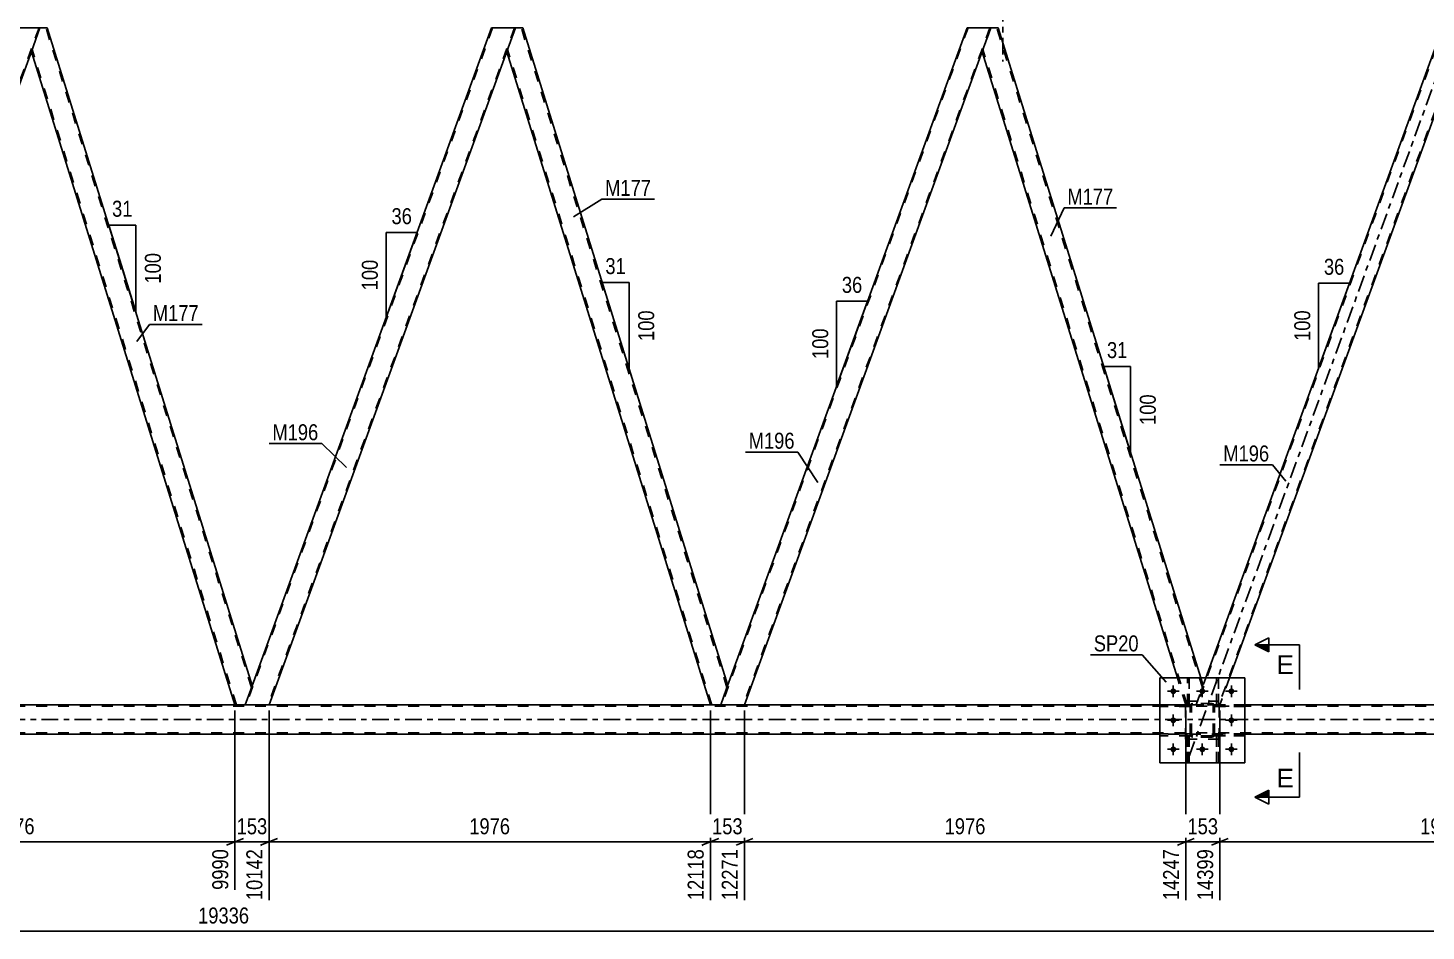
# Model space of a CAD drawing. Header units: millimetres. Extents: x 0 to 841, y 0 to 594.
# Drawn here: x 389.3 to 639.7, y 299.1 to 460.9 of the extents above; entities that cross this region are included whole.
import ezdxf

# ---------------------------------------------------------------- set-up
doc = ezdxf.new("R2010")
doc.units = ezdxf.units.MM
doc.linetypes.add('DXK_LINE_DOT2', pattern=[3.9198, 1.9599, -1.9599])
doc.linetypes.add('DXK_LINE_DOT3', pattern=[5.9187, 2.979, -0.9799, 0.9799, -0.9799])
doc.styles.add('Arial', font='ARIAL.TTF', dxfattribs={"height": 0.2})
doc.styles.add('Arial Narrow', font='ARIALN.TTF', dxfattribs={"height": 0.2})

# ---------------------------------------------------------------- blocks, each defined once
blk = doc.blocks.new('Part-814521973-3732 - 3269')
at = {"color": 7, "linetype": 'DXK_LINE_DOT3'}
blk.add_line((597.2, 330.27), (648.16, 470.28), dxfattribs=at)
at = {"color": 7, "linetype": 'DXK_LINE_DOT2'}
for p, q in [((642.78, 460.88), (598.66, 339.66)), ((646.7, 460.88), (602.58, 339.66)), ((646.87, 460.88), (645.34, 456.68)), ((598.49, 339.66), (600.25, 344.49)), ((604.5, 344.49), (602.75, 339.66)), ((602.75, 339.66), (598.49, 339.66))]:
    blk.add_line(p, q, dxfattribs=at)
at = {"color": 2, "linetype": 'Continuous'}
for p, q in [((642.61, 460.88), (600.25, 344.49)), ((646.87, 460.88), (642.61, 460.88)), ((645.34, 456.68), (604.5, 344.49))]:
    blk.add_line(p, q, dxfattribs=at)
blk = doc.blocks.new('Part-814521973-3434 - 3269')
at = {"color": 7, "linetype": 'DXK_LINE_DOT3'}
blk.add_line((563.88, 482.79), (563.88, 454.88), dxfattribs=at)
at = {"color": 2, "linetype": 'Continuous'}
for p, q in [((561.88, 472.79), (561.88, 464.88)), ((565.88, 464.88), (565.88, 472.79)), ((561.88, 464.88), (565.88, 464.88))]:
    blk.add_line(p, q, dxfattribs=at)
at = {"color": 7, "linetype": 'DXK_LINE_DOT2'}
for p, q in [((561.88, 472.79), (565.88, 472.79)), ((561.88, 472.79), (561.88, 472.79)), ((561.88, 472.79), (561.88, 472.79)), ((562.12, 472.79), (562.12, 464.88)), ((565.64, 472.79), (565.64, 464.88)), ((565.88, 472.79), (565.88, 472.79)), ((565.88, 472.79), (565.88, 472.79)), ((565.58, 464.88), (565.62, 464.88)), ((565.58, 464.88), (565.62, 464.88)), ((565.62, 464.88), (565.64, 464.88)), ((565.62, 464.88), (565.64, 464.88))]:
    blk.add_line(p, q, dxfattribs=at)
blk = doc.blocks.new('Part-814521973-3477 - 3269')
at = {"color": 7, "linetype": 'DXK_LINE_DOT2'}
for p, q in [((596.96, 339.64), (596.96, 344.49)), ((596.96, 344.49), (597.28, 344.49)), ((597.28, 344.49), (597.28, 339.64)), ((596.96, 340.24), (597.28, 340.24)), ((597.28, 339.64), (596.96, 339.64))]:
    blk.add_line(p, q, dxfattribs=at)
blk = doc.blocks.new('Part-814521973-3480 - 3269')
at = {"color": 7, "linetype": 'DXK_LINE_DOT2'}
for p, q in [((602.16, 339.64), (602.16, 344.49)), ((602.16, 344.49), (602.48, 344.49)), ((602.48, 344.49), (602.48, 339.64)), ((602.16, 340.24), (602.48, 340.24)), ((602.48, 339.64), (602.16, 339.64))]:
    blk.add_line(p, q, dxfattribs=at)
blk = doc.blocks.new('Part-814521973-3491 - 3269')
at = {"color": 7, "linetype": 'DXK_LINE_DOT2'}
for p, q in [((596.96, 329.29), (596.96, 334.12)), ((596.96, 334.12), (597.28, 334.12)), ((596.96, 333.52), (597.28, 333.52)), ((597.28, 334.12), (597.28, 329.29)), ((597.28, 329.29), (596.96, 329.29))]:
    blk.add_line(p, q, dxfattribs=at)
blk = doc.blocks.new('Part-814521973-3494 - 3269')
at = {"color": 7, "linetype": 'DXK_LINE_DOT2'}
for p, q in [((602.16, 329.29), (602.16, 334.12)), ((602.16, 334.12), (602.48, 334.12)), ((602.16, 333.52), (602.48, 333.52)), ((602.48, 334.12), (602.48, 329.29)), ((602.48, 329.29), (602.16, 329.29))]:
    blk.add_line(p, q, dxfattribs=at)
blk = doc.blocks.new('Part-814521973-3647 - 3269')
at = {"color": 7, "linetype": 'DXK_LINE_DOT2'}
for p, q in [((597.41, 339.41), (597.44, 339.59)), ((597.44, 339.59), (597.41, 339.41)), ((597.41, 334.37), (597.41, 339.41)), ((597.65, 339.41), (597.66, 339.5)), ((597.65, 334.37), (597.65, 339.41)), ((597.66, 339.5), (597.72, 339.58)), ((597.7, 339.85), (597.89, 339.89)), ((597.89, 339.89), (597.7, 339.85)), ((597.72, 339.58), (597.79, 339.63)), ((597.79, 339.63), (597.89, 339.65)), ((601.33, 339.89), (597.89, 339.89)), ((597.89, 339.65), (601.33, 339.65)), ((601.33, 339.89), (601.51, 339.85)), ((601.51, 339.85), (601.33, 339.89)), ((601.33, 339.65), (601.42, 339.63)), ((601.42, 339.63), (601.5, 339.58)), ((601.5, 339.58), (601.55, 339.5)), ((601.55, 339.5), (601.57, 339.41)), ((601.57, 334.37), (601.57, 339.41)), ((601.77, 339.59), (601.81, 339.41)), ((601.81, 339.41), (601.77, 339.59)), ((601.81, 334.37), (601.81, 339.41)), ((597.44, 334.18), (597.41, 334.37)), ((597.41, 334.37), (597.44, 334.18)), ((597.66, 334.27), (597.65, 334.37)), ((597.72, 334.2), (597.66, 334.27)), ((597.89, 333.89), (597.7, 333.92)), ((597.7, 333.92), (597.89, 333.89)), ((597.79, 334.14), (597.72, 334.2)), ((597.89, 334.13), (597.79, 334.14)), ((601.33, 334.13), (597.89, 334.13)), ((601.33, 333.89), (597.89, 333.89)), ((601.42, 334.14), (601.33, 334.13)), ((601.51, 333.92), (601.33, 333.89)), ((601.33, 333.89), (601.51, 333.92)), ((601.5, 334.2), (601.42, 334.14)), ((601.55, 334.27), (601.5, 334.2)), ((601.57, 334.37), (601.55, 334.27)), ((601.81, 334.37), (601.77, 334.18)), ((601.77, 334.18), (601.81, 334.37))]:
    blk.add_line(p, q, dxfattribs=at)
at = {"color": 7, "linetype": 'DXK_LINE_DOT3'}
blk.add_line((599.61, 336.89), (599.61, 336.89), dxfattribs=at)
at = {"color": 7, "linetype": 'DXK_LINE_DOT2'}
for centre, start, end in [((597.89, 339.41), 112.5, 157.5), ((597.89, 339.41), 112.5, 157.5), ((601.33, 339.41), 22.5, 67.5), ((601.33, 339.41), 22.5, 67.5), ((597.89, 334.37), 202.5, 247.5), ((597.89, 334.37), 202.5, 247.5), ((601.33, 334.37), 292.5, 337.5), ((601.33, 334.37), 292.5, 337.5)]:
    blk.add_arc(centre, 0.48, start, end, dxfattribs=at)
blk = doc.blocks.new('Part-814521973-3526 - 3269')
at = {"color": 7, "linetype": 'DXK_LINE_DOT2'}
for p, q in [((597.41, 339.65), (592.01, 339.65)), ((592.01, 339.33), (592.01, 339.65)), ((597.41, 339.33), (592.01, 339.33)), ((596.81, 339.33), (596.81, 339.65)), ((597.41, 339.65), (597.41, 339.33))]:
    blk.add_line(p, q, dxfattribs=at)
blk = doc.blocks.new('Part-814521973-3527 - 3269')
at = {"color": 7, "linetype": 'DXK_LINE_DOT2'}
for p, q in [((597.41, 334.45), (592.01, 334.45)), ((592.01, 334.13), (592.01, 334.45)), ((597.41, 334.13), (592.01, 334.13)), ((596.81, 334.13), (596.81, 334.45)), ((597.41, 334.45), (597.41, 334.13))]:
    blk.add_line(p, q, dxfattribs=at)
blk = doc.blocks.new('Part-814521973-3531 - 3269')
at = {"color": 7, "linetype": 'DXK_LINE_DOT2'}
for p, q in [((602.61, 340.29), (596.61, 340.29)), ((596.61, 333.49), (596.61, 340.29)), ((602.61, 333.49), (602.61, 340.29)), ((602.61, 333.49), (596.61, 333.49))]:
    blk.add_line(p, q, dxfattribs=at)
blk = doc.blocks.new('Part-814521973-3659 - 3269')
at = {"color": 7, "linetype": 'DXK_LINE_DOT2'}
for p, q in [((557.65, 460.88), (513.53, 339.66)), ((561.56, 460.88), (517.44, 339.66)), ((561.73, 460.88), (560.2, 456.68)), ((514.6, 343.08), (513.36, 339.66)), ((517.61, 339.66), (513.36, 339.66))]:
    blk.add_line(p, q, dxfattribs=at)
at = {"color": 2, "linetype": 'Continuous'}
for p, q in [((557.48, 460.88), (514.6, 343.08)), ((561.73, 460.88), (557.48, 460.88)), ((560.2, 456.68), (517.61, 339.66))]:
    blk.add_line(p, q, dxfattribs=at)
blk = doc.blocks.new('Part-814521973-3695 - 3269')
at = {"color": 7, "linetype": 'DXK_LINE_DOT2'}
for p, q in [((601.81, 334.13), (601.81, 334.45)), ((601.81, 334.45), (607.21, 334.45)), ((607.21, 334.13), (601.81, 334.13)), ((602.41, 334.13), (602.41, 334.45)), ((607.21, 334.45), (607.21, 334.13))]:
    blk.add_line(p, q, dxfattribs=at)
blk = doc.blocks.new('Part-814521973-3562 - 3269')
at = {"color": 2, "linetype": 'Continuous'}
for p, q in [((561.73, 460.88), (560.21, 456.69)), ((563.05, 460.88), (561.73, 460.88)), ((599.33, 344.49), (563.05, 460.88)), ((595.14, 344.49), (560.19, 456.63)), ((560.21, 456.69), (560.2, 456.68))]:
    blk.add_line(p, q, dxfattribs=at)
at = {"color": 7, "linetype": 'DXK_LINE_DOT2'}
for p, q in [((599.62, 342.76), (562.8, 460.88)), ((560.21, 456.69), (560.19, 456.63)), ((596.9, 339.66), (560.32, 457)), ((596.64, 339.66), (595.14, 344.49)), ((598.49, 339.66), (599.75, 343.13)), ((599.75, 343.13), (599.33, 344.49)), ((596.64, 339.66), (598.49, 339.66))]:
    blk.add_line(p, q, dxfattribs=at)
blk = doc.blocks.new('Part-814521973-3649 - 3269')
at = {"color": 7, "linetype": 'DXK_LINE_DOT2'}
for p, q in [((592.01, 344.49), (607.21, 344.49)), ((592.01, 344.49), (592.01, 329.29)), ((607.21, 344.49), (607.21, 329.29)), ((592.01, 329.29), (607.21, 329.29))]:
    blk.add_line(p, q, dxfattribs=at)
blk = doc.blocks.new('Part-814521973-3574 - 3269')
at = {"color": 7, "linetype": 'DXK_LINE_DOT2'}
for p, q in [((602.48, 334.12), (602.16, 334.12)), ((602.16, 334.12), (602.16, 329.29)), ((602.16, 333.52), (602.48, 333.52)), ((602.48, 329.29), (602.48, 334.12)), ((602.16, 329.29), (602.48, 329.29))]:
    blk.add_line(p, q, dxfattribs=at)
blk = doc.blocks.new('Part-814521973-3575 - 3269')
at = {"color": 7, "linetype": 'DXK_LINE_DOT2'}
for p, q in [((607.21, 339.65), (601.81, 339.65)), ((601.81, 339.65), (601.81, 339.33)), ((601.81, 339.33), (607.21, 339.33)), ((602.41, 339.33), (602.41, 339.65)), ((607.21, 339.33), (607.21, 339.65))]:
    blk.add_line(p, q, dxfattribs=at)
blk = doc.blocks.new('Part-814521973-3576 - 3269')
at = {"color": 7, "linetype": 'DXK_LINE_DOT2'}
for p, q in [((607.21, 334.45), (601.81, 334.45)), ((601.81, 334.45), (601.81, 334.13)), ((601.81, 334.13), (607.21, 334.13)), ((602.41, 334.13), (602.41, 334.45)), ((607.21, 334.13), (607.21, 334.45))]:
    blk.add_line(p, q, dxfattribs=at)
blk = doc.blocks.new('Part-814521973-3626 - 3269')
at = {"color": 7, "linetype": 'DXK_LINE_DOT2'}
for p, q in [((601.81, 339.33), (601.81, 339.65)), ((601.81, 339.65), (607.21, 339.65)), ((607.21, 339.33), (601.81, 339.33)), ((602.41, 339.33), (602.41, 339.65)), ((607.21, 339.65), (607.21, 339.33))]:
    blk.add_line(p, q, dxfattribs=at)
blk = doc.blocks.new('Part-814521973-3631 - 3269')
at = {"color": 7, "linetype": 'DXK_LINE_DOT2'}
for p, q in [((472.51, 460.88), (428.39, 339.66)), ((476.43, 460.88), (432.31, 339.66)), ((476.6, 460.88), (475.07, 456.68)), ((429.47, 343.08), (428.22, 339.66)), ((432.48, 339.66), (428.22, 339.66))]:
    blk.add_line(p, q, dxfattribs=at)
at = {"color": 2, "linetype": 'Continuous'}
for p, q in [((472.34, 460.88), (429.47, 343.08)), ((476.6, 460.88), (472.34, 460.88)), ((475.07, 456.68), (432.48, 339.66))]:
    blk.add_line(p, q, dxfattribs=at)
blk = doc.blocks.new('Part-814521973-3636 - 3269')
at = {"color": 2, "linetype": 'Continuous'}
for p, q in [((476.6, 460.88), (475.07, 456.69)), ((477.92, 460.88), (476.6, 460.88)), ((514.62, 343.13), (477.92, 460.88)), ((511.51, 339.66), (475.05, 456.63)), ((475.07, 456.69), (475.07, 456.68)), ((514.6, 343.08), (514.35, 342.39)), ((514.6, 343.08), (514.6, 343.08)), ((514.35, 342.39), (513.36, 339.66))]:
    blk.add_line(p, q, dxfattribs=at)
at = {"color": 7, "linetype": 'DXK_LINE_DOT2'}
for p, q in [((514.48, 342.76), (477.66, 460.88)), ((475.07, 456.69), (475.05, 456.63)), ((511.76, 339.66), (475.19, 457)), ((514.62, 343.13), (514.6, 343.08)), ((514.35, 342.39), (514.54, 342.91)), ((513.36, 339.66), (511.51, 339.66))]:
    blk.add_line(p, q, dxfattribs=at)
blk = doc.blocks.new('Part-814521973-3640 - 3269')
at = {"color": 2, "linetype": 'Continuous'}
for p, q in [((602.16, 344.49), (602.16, 344.49)), ((602.48, 344.49), (602.16, 344.49)), ((602.48, 344.49), (602.48, 344.49))]:
    blk.add_line(p, q, dxfattribs=at)
at = {"color": 7, "linetype": 'DXK_LINE_DOT2'}
for p, q in [((602.16, 339.64), (602.16, 344.49)), ((602.48, 339.64), (602.48, 344.49)), ((602.16, 340.24), (602.48, 340.24)), ((602.48, 339.64), (602.16, 339.64))]:
    blk.add_line(p, q, dxfattribs=at)
blk = doc.blocks.new('Part-814521973-3643 - 3269')
at = {"color": 2, "linetype": 'Continuous'}
for p, q in [((596.96, 344.49), (596.96, 344.49)), ((597.28, 344.49), (596.96, 344.49)), ((597.28, 344.49), (597.28, 344.49))]:
    blk.add_line(p, q, dxfattribs=at)
at = {"color": 7, "linetype": 'DXK_LINE_DOT2'}
for p, q in [((596.96, 339.64), (596.96, 344.49)), ((597.28, 339.64), (597.28, 344.49)), ((596.96, 340.24), (597.28, 340.24)), ((597.28, 339.64), (596.96, 339.64))]:
    blk.add_line(p, q, dxfattribs=at)
blk = doc.blocks.new('Part-814521973-3654 - 3269')
at = {"color": 2, "linetype": 'Continuous'}
for p, q in [((607.21, 344.49), (592.01, 344.49)), ((592.01, 344.49), (592.01, 329.29)), ((607.21, 344.49), (607.21, 329.29)), ((607.21, 329.29), (592.01, 329.29))]:
    blk.add_line(p, q, dxfattribs=at)
blk = doc.blocks.new('Part-814521973-3660 - 3269')
at = {"color": 7, "linetype": 'DXK_LINE_DOT2'}
for p, q in [((597.41, 334.45), (592.01, 334.45)), ((592.01, 334.45), (592.01, 334.13)), ((597.41, 334.13), (592.01, 334.13)), ((596.81, 334.13), (596.81, 334.45)), ((597.41, 334.13), (597.41, 334.45))]:
    blk.add_line(p, q, dxfattribs=at)
blk = doc.blocks.new('Part-814521973-3697 - 3269')
at = {"color": 7, "linetype": 'DXK_LINE_DOT2'}
for p, q in [((597.41, 339.41), (597.44, 339.59)), ((597.44, 339.59), (597.41, 339.41)), ((597.41, 334.37), (597.41, 339.41)), ((597.65, 339.41), (597.66, 339.5)), ((597.65, 334.37), (597.65, 339.41)), ((597.66, 339.5), (597.72, 339.58)), ((597.7, 339.85), (597.89, 339.89)), ((597.89, 339.89), (597.7, 339.85)), ((597.72, 339.58), (597.79, 339.63)), ((597.79, 339.63), (597.89, 339.65)), ((601.33, 339.89), (597.89, 339.89)), ((597.89, 339.65), (601.33, 339.65)), ((601.33, 339.89), (601.51, 339.85)), ((601.51, 339.85), (601.33, 339.89)), ((601.33, 339.65), (601.42, 339.63)), ((601.42, 339.63), (601.5, 339.58)), ((601.5, 339.58), (601.55, 339.5)), ((601.55, 339.5), (601.57, 339.41)), ((601.57, 334.37), (601.57, 339.41)), ((601.77, 339.59), (601.81, 339.41)), ((601.81, 339.41), (601.77, 339.59)), ((601.81, 334.37), (601.81, 339.41)), ((597.44, 334.18), (597.41, 334.37)), ((597.41, 334.37), (597.44, 334.18)), ((597.66, 334.27), (597.65, 334.37)), ((597.72, 334.2), (597.66, 334.27)), ((597.89, 333.89), (597.7, 333.92)), ((597.7, 333.92), (597.89, 333.89)), ((597.79, 334.14), (597.72, 334.2)), ((597.89, 334.13), (597.79, 334.14)), ((601.33, 334.13), (597.89, 334.13)), ((601.33, 333.89), (597.89, 333.89)), ((601.42, 334.14), (601.33, 334.13)), ((601.51, 333.92), (601.33, 333.89)), ((601.33, 333.89), (601.51, 333.92)), ((601.5, 334.2), (601.42, 334.14)), ((601.55, 334.27), (601.5, 334.2)), ((601.57, 334.37), (601.55, 334.27)), ((601.81, 334.37), (601.77, 334.18)), ((601.77, 334.18), (601.81, 334.37))]:
    blk.add_line(p, q, dxfattribs=at)
at = {"color": 7, "linetype": 'DXK_LINE_DOT3'}
blk.add_line((599.61, 336.89), (599.61, 336.89), dxfattribs=at)
at = {"color": 7, "linetype": 'DXK_LINE_DOT2'}
for centre, start, end in [((597.89, 339.41), 112.5, 157.5), ((597.89, 339.41), 112.5, 157.5), ((601.33, 339.41), 22.5, 67.5), ((601.33, 339.41), 22.5, 67.5), ((597.89, 334.37), 202.5, 247.5), ((597.89, 334.37), 202.5, 247.5), ((601.33, 334.37), 292.5, 337.5), ((601.33, 334.37), 292.5, 337.5)]:
    blk.add_arc(centre, 0.48, start, end, dxfattribs=at)
blk = doc.blocks.new('Part-814521973-3698 - 3269')
at = {"color": 7, "linetype": 'DXK_LINE_DOT2'}
for p, q in [((602.61, 340.29), (596.61, 340.29)), ((596.61, 333.49), (596.61, 340.29)), ((602.61, 333.49), (602.61, 340.29)), ((602.61, 333.49), (596.61, 333.49))]:
    blk.add_line(p, q, dxfattribs=at)
blk = doc.blocks.new('Part-814521973-3705 - 3269')
at = {"color": 7, "linetype": 'DXK_LINE_DOT2'}
for p, q in [((597.28, 334.12), (596.96, 334.12)), ((596.96, 334.12), (596.96, 329.29)), ((596.96, 333.52), (597.28, 333.52)), ((597.28, 329.29), (597.28, 334.12)), ((596.96, 329.29), (597.28, 329.29))]:
    blk.add_line(p, q, dxfattribs=at)
blk = doc.blocks.new('Bolt-814521973-3713 - 3269')
at = {"color": 1, "linetype": 'Continuous'}
for p, q in [((594.41, 343.13), (594.41, 342.43)), ((599.61, 343.13), (599.61, 342.43)), ((604.81, 343.13), (604.81, 342.43)), ((593.37, 342.09), (594.06, 342.09)), ((594.41, 341.05), (594.41, 341.74)), ((595.45, 342.09), (594.75, 342.09)), ((598.57, 342.09), (599.26, 342.09)), ((599.61, 341.05), (599.61, 341.74)), ((600.65, 342.09), (599.95, 342.09)), ((603.77, 342.09), (604.46, 342.09)), ((604.81, 341.05), (604.81, 341.74)), ((605.85, 342.09), (605.15, 342.09)), ((593.37, 336.89), (594.06, 336.89)), ((594.41, 337.93), (594.41, 337.23)), ((594.41, 335.85), (594.41, 336.54)), ((595.45, 336.89), (594.75, 336.89)), ((603.77, 336.89), (604.46, 336.89)), ((604.81, 337.93), (604.81, 337.23)), ((604.81, 335.85), (604.81, 336.54)), ((605.85, 336.89), (605.15, 336.89)), ((593.37, 331.69), (594.06, 331.69)), ((594.41, 332.73), (594.41, 332.03)), ((594.41, 330.65), (594.41, 331.34)), ((595.45, 331.69), (594.75, 331.69)), ((598.57, 331.69), (599.26, 331.69)), ((599.61, 332.73), (599.61, 332.03)), ((599.61, 330.65), (599.61, 331.34)), ((600.65, 331.69), (599.95, 331.69)), ((603.77, 331.69), (604.46, 331.69)), ((604.81, 332.73), (604.81, 332.03)), ((604.81, 330.65), (604.81, 331.34)), ((605.85, 331.69), (605.15, 331.69))]:
    blk.add_line(p, q, dxfattribs=at)
blk = doc.blocks.new('Bolt-814521973-3714 - 3269')
at = {"linetype": 'Continuous'}
for points in [[(594.93, 342.09, -1), (593.89, 342.09, -1)], [(600.13, 342.09, -1), (599.09, 342.09, -1)], [(605.33, 342.09, -1), (604.29, 342.09, -1)], [(594.93, 336.89, -1), (593.89, 336.89, -1)], [(605.33, 336.89, -1), (604.29, 336.89, -1)], [(594.93, 331.69, -1), (593.89, 331.69, -1)], [(600.13, 331.69, -1), (599.09, 331.69, -1)], [(605.33, 331.69, -1), (604.29, 331.69, -1)]]:
    blk.add_hatch(color=1, dxfattribs=at).paths.add_polyline_path(points)
at = {"color": 1, "linetype": 'Continuous'}
for p, q in [((594.41, 343.13), (594.41, 341.05)), ((599.61, 343.13), (599.61, 341.05)), ((604.81, 343.13), (604.81, 341.05)), ((595.45, 342.09), (593.37, 342.09)), ((600.65, 342.09), (598.57, 342.09)), ((605.85, 342.09), (603.77, 342.09)), ((595.45, 336.89), (593.37, 336.89)), ((594.41, 337.93), (594.41, 335.85)), ((605.85, 336.89), (603.77, 336.89)), ((604.81, 337.93), (604.81, 335.85)), ((595.45, 331.69), (593.37, 331.69)), ((594.41, 332.73), (594.41, 330.65)), ((600.65, 331.69), (598.57, 331.69)), ((599.61, 332.73), (599.61, 330.65)), ((605.85, 331.69), (603.77, 331.69)), ((604.81, 332.73), (604.81, 330.65))]:
    blk.add_line(p, q, dxfattribs=at)
blk = doc.blocks.new('Part-814521973-3737 - 3269')
at = {"color": 2, "linetype": 'Continuous'}
for p, q in [((391.46, 460.88), (389.94, 456.69)), ((392.78, 460.88), (391.46, 460.88)), ((429.48, 343.13), (392.78, 460.88)), ((426.38, 339.66), (389.92, 456.63)), ((389.94, 456.69), (389.93, 456.68)), ((429.46, 343.08), (429.21, 342.39)), ((429.47, 343.08), (429.46, 343.08)), ((429.21, 342.39), (428.22, 339.66))]:
    blk.add_line(p, q, dxfattribs=at)
at = {"color": 7, "linetype": 'DXK_LINE_DOT2'}
for p, q in [((429.35, 342.76), (392.53, 460.88)), ((389.94, 456.69), (389.92, 456.63)), ((426.63, 339.66), (390.05, 457)), ((429.48, 343.13), (429.47, 343.08)), ((429.21, 342.39), (429.4, 342.91)), ((428.22, 339.66), (426.38, 339.66))]:
    blk.add_line(p, q, dxfattribs=at)
blk = doc.blocks.new('Part-814521973-3742 - 3269')
at = {"color": 7, "linetype": 'DXK_LINE_DOT2'}
for p, q in [((387.38, 460.88), (343.26, 339.66)), ((391.29, 460.88), (347.17, 339.66)), ((391.46, 460.88), (389.93, 456.68)), ((343.09, 339.66), (344.84, 344.49)), ((349.1, 344.49), (347.34, 339.66)), ((347.34, 339.66), (343.09, 339.66))]:
    blk.add_line(p, q, dxfattribs=at)
at = {"color": 2, "linetype": 'Continuous'}
for p, q in [((387.21, 460.88), (344.84, 344.49)), ((391.46, 460.88), (387.21, 460.88)), ((389.93, 456.68), (349.1, 344.49))]:
    blk.add_line(p, q, dxfattribs=at)
blk = doc.blocks.new('Part-814521973-3747 - 3269')
at = {"color": 7, "linetype": 'DXK_LINE_DOT2'}
for p, q in [((741.6, 339.42), (66.22, 339.42)), ((607.21, 339.66), (592.01, 339.66)), ((741.6, 334.62), (66.22, 334.62)), ((607.21, 334.38), (592.01, 334.38))]:
    blk.add_line(p, q, dxfattribs=at)
at = {"color": 2, "linetype": 'Continuous'}
for p, q in [((592.01, 339.66), (351.8, 339.66)), ((741.6, 339.66), (607.21, 339.66)), ((592.01, 334.38), (351.8, 334.38)), ((741.6, 334.38), (607.21, 334.38))]:
    blk.add_line(p, q, dxfattribs=at)
at = {"color": 7, "linetype": 'DXK_LINE_DOT3'}
blk.add_line((66.22, 337.02), (741.6, 337.02), dxfattribs=at)
blk = doc.blocks.new('Part-814521973-3748 - 3269')
at = {"color": 7, "linetype": 'DXK_LINE_DOT2'}
for p, q in [((597.41, 339.65), (592.01, 339.65)), ((592.01, 339.65), (592.01, 339.33)), ((597.41, 339.33), (592.01, 339.33)), ((596.81, 339.33), (596.81, 339.65)), ((597.41, 339.33), (597.41, 339.65))]:
    blk.add_line(p, q, dxfattribs=at)
blk = doc.blocks.new('StraightDimension-814521973-4502 - 3269')
at = {"color": 7, "linetype": 'Continuous'}
for p, q in [((602.75, 338.66), (602.75, 304.68)), ((681.78, 338.66), (681.78, 304.68)), ((604.25, 315.72), (601.25, 314.52)), ((680.28, 314.52), (683.28, 315.72)), ((602.75, 315.12), (681.78, 315.12))]:
    blk.add_line(p, q, dxfattribs=at)
at = {"color": 0}
blk.add_wipeout([(646.52, 315.87), (646.52, 320.07), (638.01, 320.07), (638.01, 315.87)], dxfattribs=at)
at = {"color": 0, "linetype": 'Continuous'}
blk.add_wipeout([(681.18, 314.42), (676.98, 314.42), (676.98, 304.08), (681.18, 304.08)], dxfattribs=at)
at = {"color": 3, "style": 'Arial Narrow'}
blk.add_text('1976', height=2.863, dxfattribs=at).set_placement((638.61, 316.47))
at = {"color": 3, "linetype": 'Continuous', "style": 'Arial Narrow'}
blk.add_text('16375', height=2.863, rotation=90.0002, dxfattribs=at).set_placement((680.58, 304.68))
blk = doc.blocks.new('StraightDimension-814521973-4464 - 3269')
at = {"color": 7, "linetype": 'Continuous'}
for p, q in [((517.61, 338.66), (517.61, 304.68)), ((596.64, 338.66), (596.64, 304.68)), ((519.11, 315.72), (516.11, 314.52)), ((595.14, 314.52), (598.14, 315.72)), ((517.61, 315.12), (596.64, 315.12))]:
    blk.add_line(p, q, dxfattribs=at)
at = {"color": 0}
blk.add_wipeout([(561.38, 315.87), (561.38, 320.07), (552.87, 320.07), (552.87, 315.87)], dxfattribs=at)
at = {"color": 0, "linetype": 'Continuous'}
blk.add_wipeout([(596.04, 314.42), (591.84, 314.42), (591.84, 304.08), (596.04, 304.08)], dxfattribs=at)
at = {"color": 3, "style": 'Arial Narrow'}
blk.add_text('1976', height=2.863, dxfattribs=at).set_placement((553.47, 316.47))
at = {"color": 3, "linetype": 'Continuous', "style": 'Arial Narrow'}
blk.add_text('14247', height=2.863, rotation=90.0002, dxfattribs=at).set_placement((595.44, 304.68))
blk = doc.blocks.new('StraightDimension-814521973-4407 - 3269')
at = {"color": 7, "linetype": 'Continuous'}
for p, q in [((426.38, 338.66), (426.38, 306.51)), ((432.48, 338.66), (432.48, 304.68)), ((424.88, 314.52), (427.88, 315.72)), ((433.98, 315.72), (430.98, 314.52)), ((426.38, 315.12), (432.48, 315.12))]:
    blk.add_line(p, q, dxfattribs=at)
at = {"color": 0}
blk.add_wipeout([(432.77, 315.87), (432.77, 320.07), (426.08, 320.07), (426.08, 315.87)], dxfattribs=at)
at = {"color": 0, "linetype": 'Continuous'}
blk.add_wipeout([(431.88, 314.42), (427.68, 314.42), (427.68, 304.08), (431.88, 304.08)], dxfattribs=at)
at = {"color": 3, "style": 'Arial Narrow'}
blk.add_text('153', height=2.863, dxfattribs=at).set_placement((426.68, 316.47))
at = {"color": 3, "linetype": 'Continuous', "style": 'Arial Narrow'}
blk.add_text('10142', height=2.863, rotation=90.0002, dxfattribs=at).set_placement((431.28, 304.68))
blk = doc.blocks.new('StraightDimension-814521973-4563 - 3269')
at = {"color": 7, "linetype": 'Continuous'}
blk.add_line((55.36, 299.14), (793.33, 299.14), dxfattribs=at)
at = {"color": 0}
blk.add_wipeout([(429.52, 299.89), (429.52, 304.09), (419.18, 304.09), (419.18, 299.89)], dxfattribs=at)
at = {"color": 3, "style": 'Arial Narrow'}
blk.add_text('19336', height=2.863, dxfattribs=at).set_placement((419.78, 300.49))
blk = doc.blocks.new('AngleDimension-814521973-3783 - 3269')
at = {"color": 7, "linetype": 'Continuous'}
for p, q in [((620.44, 415.18), (625.98, 415.18)), ((620.44, 399.96), (625.98, 415.18)), ((620.44, 399.96), (620.44, 415.18)), ((622.28, 405.03), (625.98, 415.18))]:
    blk.add_line(p, q, dxfattribs=at)
at = {"color": 0}
for points in [[(625.63, 416.08), (625.63, 420.28), (620.78, 420.28), (620.78, 416.08)], [(619.54, 410.91), (615.34, 410.91), (615.34, 404.23), (619.54, 404.23)]]:
    blk.add_wipeout(points, dxfattribs=at)
at = {"color": 3, "style": 'Arial Narrow'}
blk.add_text('36', height=2.863, dxfattribs=at).set_placement((621.38, 416.68))
blk.add_text('100', height=2.863, rotation=90.0002, dxfattribs=at).set_placement((618.94, 404.83))
blk = doc.blocks.new('AngleDimension-814521973-3797 - 3269')
at = {"color": 7, "linetype": 'Continuous'}
for p, q in [((584.2, 393.02), (581.95, 400.26)), ((586.77, 400.26), (581.95, 400.26)), ((586.77, 384.79), (581.95, 400.26)), ((586.77, 384.79), (586.77, 400.26))]:
    blk.add_line(p, q, dxfattribs=at)
at = {"color": 0}
for points in [[(586.79, 401.16), (586.79, 405.36), (581.93, 405.36), (581.93, 401.16)], [(591.87, 395.86), (587.67, 395.86), (587.67, 389.18), (591.87, 389.18)]]:
    blk.add_wipeout(points, dxfattribs=at)
at = {"color": 3, "style": 'Arial Narrow'}
blk.add_text('31', height=2.863, dxfattribs=at).set_placement((582.53, 401.76))
blk.add_text('100', height=2.863, rotation=90.0002, dxfattribs=at).set_placement((591.27, 389.78))
blk = doc.blocks.new('AngleDimension-814521973-3811 - 3269')
at = {"color": 7, "linetype": 'Continuous'}
for p, q in [((534.12, 411.94), (539.66, 411.94)), ((534.12, 396.72), (539.66, 411.94)), ((534.12, 396.72), (534.12, 411.94)), ((536.7, 403.8), (539.66, 411.94))]:
    blk.add_line(p, q, dxfattribs=at)
at = {"color": 0}
for points in [[(539.32, 412.84), (539.32, 417.04), (534.46, 417.04), (534.46, 412.84)], [(533.22, 407.67), (529.02, 407.67), (529.02, 400.99), (533.22, 400.99)]]:
    blk.add_wipeout(points, dxfattribs=at)
at = {"color": 3, "style": 'Arial Narrow'}
blk.add_text('36', height=2.863, dxfattribs=at).set_placement((535.06, 413.44))
blk.add_text('100', height=2.863, rotation=90.0002, dxfattribs=at).set_placement((532.62, 401.59))
blk = doc.blocks.new('AngleDimension-814521973-3825 - 3269')
at = {"color": 7, "linetype": 'Continuous'}
for p, q in [((496.95, 415.3), (492.12, 415.3)), ((496.95, 399.83), (492.12, 415.3)), ((496.95, 399.83), (496.95, 415.3)), ((498.86, 393.7), (496.95, 399.83))]:
    blk.add_line(p, q, dxfattribs=at)
at = {"color": 0}
for points in [[(496.96, 416.2), (496.96, 420.4), (492.11, 420.4), (492.11, 416.2)], [(502.05, 410.91), (497.85, 410.91), (497.85, 404.22), (502.05, 404.22)]]:
    blk.add_wipeout(points, dxfattribs=at)
at = {"color": 3, "style": 'Arial Narrow'}
blk.add_text('31', height=2.863, dxfattribs=at).set_placement((492.71, 416.8))
blk.add_text('100', height=2.863, rotation=90.0002, dxfattribs=at).set_placement((501.45, 404.82))
blk = doc.blocks.new('AngleDimension-814521973-3839 - 3269')
at = {"color": 7, "linetype": 'Continuous'}
for p, q in [((453.46, 424.24), (459.01, 424.24)), ((453.46, 409.02), (459.01, 424.24)), ((453.46, 409.02), (453.46, 424.24)), ((453.81, 409.97), (459.01, 424.24))]:
    blk.add_line(p, q, dxfattribs=at)
at = {"color": 0}
for points in [[(458.66, 425.14), (458.66, 429.34), (453.81, 429.34), (453.81, 425.14)], [(452.56, 419.97), (448.36, 419.97), (448.36, 413.29), (452.56, 413.29)]]:
    blk.add_wipeout(points, dxfattribs=at)
at = {"color": 3, "style": 'Arial Narrow'}
blk.add_text('36', height=2.863, dxfattribs=at).set_placement((454.41, 425.74))
blk.add_text('100', height=2.863, rotation=90.0002, dxfattribs=at).set_placement((451.96, 413.89))
blk = doc.blocks.new('AngleDimension-814521973-3853 - 3269')
at = {"color": 7, "linetype": 'Continuous'}
for p, q in [((406.64, 416.41), (403.79, 425.58)), ((408.61, 425.58), (403.79, 425.58)), ((408.61, 410.11), (403.79, 425.58)), ((408.61, 410.11), (408.61, 425.58))]:
    blk.add_line(p, q, dxfattribs=at)
at = {"color": 0}
for points in [[(408.62, 426.48), (408.62, 430.68), (403.77, 430.68), (403.77, 426.48)], [(413.71, 421.19), (409.51, 421.19), (409.51, 414.5), (413.71, 414.5)]]:
    blk.add_wipeout(points, dxfattribs=at)
at = {"color": 3, "style": 'Arial Narrow'}
blk.add_text('31', height=2.863, dxfattribs=at).set_placement((404.37, 427.08))
blk.add_text('100', height=2.863, rotation=90.0002, dxfattribs=at).set_placement((413.11, 415.1))
blk = doc.blocks.new('StraightDimension-814521973-4388 - 3269')
at = {"color": 7, "linetype": 'Continuous'}
for p, q in [((347.34, 338.66), (347.34, 306.51)), ((426.38, 338.66), (426.38, 306.51)), ((348.84, 315.72), (345.84, 314.52)), ((424.88, 314.52), (427.88, 315.72)), ((347.34, 315.12), (426.38, 315.12))]:
    blk.add_line(p, q, dxfattribs=at)
at = {"color": 0}
blk.add_wipeout([(391.12, 315.87), (391.12, 320.07), (382.6, 320.07), (382.6, 315.87)], dxfattribs=at)
at = {"color": 0, "linetype": 'Continuous'}
blk.add_wipeout([(425.78, 314.42), (421.58, 314.42), (421.58, 305.91), (425.78, 305.91)], dxfattribs=at)
at = {"color": 3, "style": 'Arial Narrow'}
blk.add_text('1976', height=2.863, dxfattribs=at).set_placement((383.2, 316.47))
at = {"color": 3, "linetype": 'Continuous', "style": 'Arial Narrow'}
blk.add_text('9990', height=2.863, rotation=90.0002, dxfattribs=at).set_placement((425.18, 306.51))
blk = doc.blocks.new('StraightDimension-814521973-4426 - 3269')
at = {"color": 7, "linetype": 'Continuous'}
for p, q in [((432.48, 338.66), (432.48, 304.68)), ((511.51, 338.66), (511.51, 304.68)), ((433.98, 315.72), (430.98, 314.52)), ((510.01, 314.52), (513.01, 315.72)), ((432.48, 315.12), (511.51, 315.12))]:
    blk.add_line(p, q, dxfattribs=at)
at = {"color": 0}
blk.add_wipeout([(476.25, 315.87), (476.25, 320.07), (467.74, 320.07), (467.74, 315.87)], dxfattribs=at)
at = {"color": 0, "linetype": 'Continuous'}
blk.add_wipeout([(510.91, 314.42), (506.71, 314.42), (506.71, 304.08), (510.91, 304.08)], dxfattribs=at)
at = {"color": 3, "style": 'Arial Narrow'}
blk.add_text('1976', height=2.863, dxfattribs=at).set_placement((468.34, 316.47))
at = {"color": 3, "linetype": 'Continuous', "style": 'Arial Narrow'}
blk.add_text('12118', height=2.863, rotation=90.0002, dxfattribs=at).set_placement((510.31, 304.68))
blk = doc.blocks.new('StraightDimension-814521973-4445 - 3269')
at = {"color": 7, "linetype": 'Continuous'}
for p, q in [((511.51, 338.66), (511.51, 304.68)), ((517.61, 338.66), (517.61, 304.68)), ((510.01, 314.52), (513.01, 315.72)), ((519.11, 315.72), (516.11, 314.52)), ((511.51, 315.12), (517.61, 315.12))]:
    blk.add_line(p, q, dxfattribs=at)
at = {"color": 0}
blk.add_wipeout([(517.9, 315.87), (517.9, 320.07), (511.22, 320.07), (511.22, 315.87)], dxfattribs=at)
at = {"color": 0, "linetype": 'Continuous'}
blk.add_wipeout([(517.01, 314.42), (512.81, 314.42), (512.81, 304.08), (517.01, 304.08)], dxfattribs=at)
at = {"color": 3, "style": 'Arial Narrow'}
blk.add_text('153', height=2.863, dxfattribs=at).set_placement((511.82, 316.47))
at = {"color": 3, "linetype": 'Continuous', "style": 'Arial Narrow'}
blk.add_text('12271', height=2.863, rotation=90.0002, dxfattribs=at).set_placement((516.41, 304.68))
blk = doc.blocks.new('StraightDimension-814521973-4483 - 3269')
at = {"color": 7, "linetype": 'Continuous'}
for p, q in [((596.64, 338.66), (596.64, 304.68)), ((602.75, 338.66), (602.75, 304.68)), ((595.14, 314.52), (598.14, 315.72)), ((604.25, 315.72), (601.25, 314.52)), ((596.64, 315.12), (602.75, 315.12))]:
    blk.add_line(p, q, dxfattribs=at)
at = {"color": 0}
blk.add_wipeout([(603.04, 315.87), (603.04, 320.07), (596.35, 320.07), (596.35, 315.87)], dxfattribs=at)
at = {"color": 0, "linetype": 'Continuous'}
blk.add_wipeout([(602.15, 314.42), (597.95, 314.42), (597.95, 304.08), (602.15, 304.08)], dxfattribs=at)
at = {"color": 3, "style": 'Arial Narrow'}
blk.add_text('153', height=2.863, dxfattribs=at).set_placement((596.95, 316.47))
at = {"color": 3, "linetype": 'Continuous', "style": 'Arial Narrow'}
blk.add_text('14399', height=2.863, rotation=90.0002, dxfattribs=at).set_placement((601.55, 304.68))
blk = doc.blocks.new('SectionMark-814521973-4887 - 3269')
at = {"linetype": 'Continuous'}
for points in [[(611.51, 350.42), (611.51, 349.17), (609.01, 350.42)], [(611.51, 324.36), (611.51, 323.11), (609.01, 323.11)]]:
    blk.add_hatch(color=6, dxfattribs=at).paths.add_polyline_path(points)
at = {"color": 6, "linetype": 'Continuous'}
for p, q in [((609.01, 350.42), (611.51, 351.67)), ((611.51, 349.17), (611.51, 351.67)), ((617.01, 350.42), (609.01, 350.42)), ((609.01, 350.42), (611.51, 349.17)), ((609.01, 323.11), (611.51, 324.36)), ((617.01, 323.11), (609.01, 323.11)), ((611.51, 321.86), (609.01, 323.11)), ((611.51, 324.36), (611.51, 321.86))]:
    blk.add_line(p, q, dxfattribs=at)
at = {"color": 0, "linetype": 'Continuous'}
for points in [[(616.01, 345.17), (616.01, 348.67), (612.9, 348.67), (612.9, 345.17)], [(616.01, 324.86), (616.01, 328.36), (612.9, 328.36), (612.9, 324.86)]]:
    blk.add_wipeout(points, dxfattribs=at)
at = {"color": 6, "linetype": 'Continuous'}
for p, q in [((617.01, 350.42), (617.01, 342.42)), ((617.01, 323.11), (617.01, 331.11))]:
    blk.add_line(p, q, dxfattribs=at)
at = {"color": 3, "linetype": 'Continuous', "style": 'Arial'}
for p in [(612.9, 345.17), (612.9, 324.86)]:
    blk.add_text('E', height=3.34, dxfattribs=at).set_placement(p)
blk = doc.blocks.new('Mark-814521973-3728 - 3269')
at = {"color": 0}
blk.add_wipeout([(611.59, 383.24), (611.59, 386.24), (603.37, 386.24), (603.37, 383.24)], dxfattribs=at)
blk.add_wipeout([(611.59, 383.24), (611.59, 386.24), (603.37, 386.24), (603.37, 383.24)], dxfattribs=at)
at = {"color": 30, "linetype": 'Continuous'}
for p in [(602.77, 382.64), (614.58, 379.71)]:
    blk.add_line(p, (612.19, 382.64), dxfattribs=at)
at = {"color": 3, "style": 'Arial Narrow'}
blk.add_text('M196', height=2.863, dxfattribs=at).set_placement((603.37, 383.24))
blk = doc.blocks.new('Mark-814521973-3627 - 3269')
at = {"color": 0}
blk.add_wipeout([(441.31, 387.04), (441.31, 390.04), (433.09, 390.04), (433.09, 387.04)], dxfattribs=at)
blk.add_wipeout([(441.31, 387.04), (441.31, 390.04), (433.09, 390.04), (433.09, 387.04)], dxfattribs=at)
at = {"color": 30, "linetype": 'Continuous'}
for p in [(432.49, 386.44), (446.33, 382.15)]:
    blk.add_line(p, (441.91, 386.44), dxfattribs=at)
at = {"color": 3, "style": 'Arial Narrow'}
blk.add_text('M196', height=2.863, dxfattribs=at).set_placement((433.09, 387.04))
blk = doc.blocks.new('Mark-814521973-3558 - 3269')
at = {"color": 0}
blk.add_wipeout([(583.67, 429.24), (583.67, 432.24), (575.45, 432.24), (575.45, 429.24)], dxfattribs=at)
blk.add_wipeout([(583.67, 429.24), (583.67, 432.24), (575.45, 432.24), (575.45, 429.24)], dxfattribs=at)
at = {"color": 30, "linetype": 'Continuous'}
for p, q in [((572.48, 423.58), (574.85, 428.64)), ((574.85, 428.64), (584.27, 428.64))]:
    blk.add_line(p, q, dxfattribs=at)
at = {"color": 3, "style": 'Arial Narrow'}
blk.add_text('M177', height=2.863, dxfattribs=at).set_placement((575.45, 429.24))
blk = doc.blocks.new('Mark-814521973-3632 - 3269')
at = {"color": 0}
blk.add_wipeout([(500.9, 430.81), (500.9, 433.81), (492.67, 433.81), (492.67, 430.81)], dxfattribs=at)
blk.add_wipeout([(500.9, 430.81), (500.9, 433.81), (492.67, 433.81), (492.67, 430.81)], dxfattribs=at)
at = {"color": 30, "linetype": 'Continuous'}
for p, q in [((487.03, 427.06), (492.07, 430.21)), ((492.07, 430.21), (501.5, 430.21))]:
    blk.add_line(p, q, dxfattribs=at)
at = {"color": 3, "style": 'Arial Narrow'}
blk.add_text('M177', height=2.863, dxfattribs=at).set_placement((492.67, 430.81))
blk = doc.blocks.new('Mark-814521973-3650 - 3269')
at = {"color": 0}
blk.add_wipeout([(588.21, 349.23), (588.21, 352.23), (580.17, 352.23), (580.17, 349.23)], dxfattribs=at)
blk.add_wipeout([(588.21, 349.23), (588.21, 352.23), (580.17, 352.23), (580.17, 349.23)], dxfattribs=at)
at = {"color": 30, "linetype": 'Continuous'}
for p in [(579.57, 348.63), (593.16, 343.69)]:
    blk.add_line(p, (588.81, 348.63), dxfattribs=at)
at = {"color": 3, "style": 'Arial Narrow'}
blk.add_text('SP20', height=2.863, dxfattribs=at).set_placement((580.17, 349.23))
blk = doc.blocks.new('Mark-814521973-3655 - 3269')
at = {"color": 0}
blk.add_wipeout([(526.6, 385.53), (526.6, 388.53), (518.38, 388.53), (518.38, 385.53)], dxfattribs=at)
blk.add_wipeout([(526.6, 385.53), (526.6, 388.53), (518.38, 388.53), (518.38, 385.53)], dxfattribs=at)
at = {"color": 30, "linetype": 'Continuous'}
for p in [(517.78, 384.93), (530.77, 379.47)]:
    blk.add_line(p, (527.2, 384.93), dxfattribs=at)
at = {"color": 3, "style": 'Arial Narrow'}
blk.add_text('M196', height=2.863, dxfattribs=at).set_placement((518.38, 385.53))
blk = doc.blocks.new('Mark-814521973-3733 - 3269')
at = {"color": 0}
blk.add_wipeout([(419.89, 408.38), (419.89, 411.38), (411.67, 411.38), (411.67, 408.38)], dxfattribs=at)
blk.add_wipeout([(419.89, 408.38), (419.89, 411.38), (411.67, 411.38), (411.67, 408.38)], dxfattribs=at)
at = {"color": 30, "linetype": 'Continuous'}
for p, q in [((408.82, 404.75), (411.07, 407.78)), ((411.07, 407.78), (420.49, 407.78))]:
    blk.add_line(p, q, dxfattribs=at)
at = {"color": 3, "style": 'Arial Narrow'}
blk.add_text('M177', height=2.863, dxfattribs=at).set_placement((411.67, 408.38))

msp = doc.modelspace()

# ---------------------------------------------------------------- block references
for name in ['Part-814521973-3434 - 3269', 'Part-814521973-3732 - 3269', 'Part-814521973-3742 - 3269', 'Part-814521973-3737 - 3269', 'Part-814521973-3631 - 3269', 'Part-814521973-3636 - 3269', 'Part-814521973-3659 - 3269', 'Part-814521973-3562 - 3269', 'Part-814521973-3649 - 3269', 'Part-814521973-3654 - 3269', 'Bolt-814521973-3713 - 3269', 'Bolt-814521973-3714 - 3269', 'Part-814521973-3477 - 3269', 'Part-814521973-3643 - 3269', 'Part-814521973-3480 - 3269', 'Part-814521973-3640 - 3269', 'Part-814521973-3747 - 3269', 'Part-814521973-3526 - 3269', 'Part-814521973-3748 - 3269', 'Part-814521973-3531 - 3269', 'Part-814521973-3698 - 3269', 'Part-814521973-3647 - 3269', 'Part-814521973-3697 - 3269', 'Part-814521973-3575 - 3269', 'Part-814521973-3626 - 3269', 'Part-814521973-3527 - 3269', 'Part-814521973-3660 - 3269', 'Part-814521973-3491 - 3269', 'Part-814521973-3705 - 3269', 'Part-814521973-3695 - 3269', 'Part-814521973-3576 - 3269', 'Part-814521973-3494 - 3269', 'Part-814521973-3574 - 3269']:
    msp.add_blockref(name, (0, 0))

# ---------------------------------------------------------------- next in the draw order: block references
for name in ['StraightDimension-814521973-4407 - 3269', 'StraightDimension-814521973-4464 - 3269', 'StraightDimension-814521973-4502 - 3269']:
    msp.add_blockref(name, (0, 0))

# ---------------------------------------------------------------- next in the draw order: block references
msp.add_blockref('StraightDimension-814521973-4563 - 3269', (0, 0))

# ---------------------------------------------------------------- next in the draw order: block references
for name in ['Mark-814521973-3632 - 3269', 'AngleDimension-814521973-3853 - 3269', 'Mark-814521973-3558 - 3269', 'AngleDimension-814521973-3839 - 3269', 'AngleDimension-814521973-3825 - 3269', 'AngleDimension-814521973-3783 - 3269', 'AngleDimension-814521973-3811 - 3269', 'AngleDimension-814521973-3797 - 3269', 'Mark-814521973-3627 - 3269', 'Mark-814521973-3655 - 3269', 'Mark-814521973-3728 - 3269', 'Mark-814521973-3650 - 3269', 'SectionMark-814521973-4887 - 3269', 'StraightDimension-814521973-4388 - 3269', 'StraightDimension-814521973-4426 - 3269', 'StraightDimension-814521973-4483 - 3269']:
    msp.add_blockref(name, (0, 0))

# ---------------------------------------------------------------- next in the draw order: block references
for name in ['Mark-814521973-3733 - 3269', 'StraightDimension-814521973-4445 - 3269']:
    msp.add_blockref(name, (0, 0))

doc.saveas('drawing.dxf')
